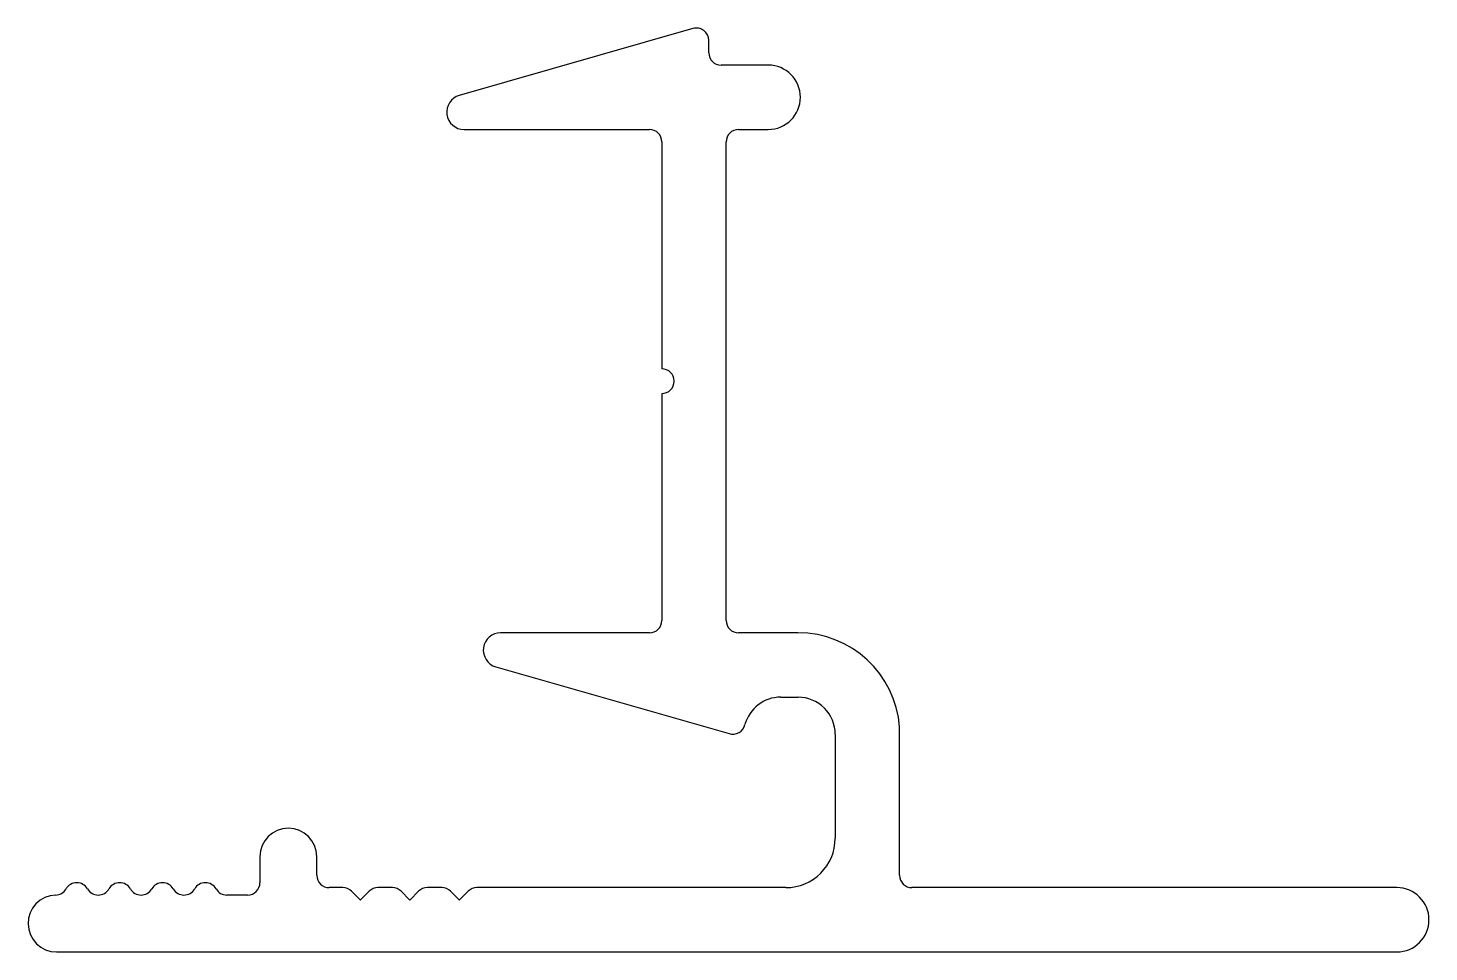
# Model space of a CAD drawing. Extents: x 4.4 to 32.7, y 3.3 to 21.9.
import ezdxf

# ---------------------------------------------------------------- set-up
doc = ezdxf.new("R2010")
doc.units = 0
doc.layers.get('0').update_dxf_attribs({"linetype": 'CONTINUOUS'})

msp = doc.modelspace()

# ---------------------------------------------------------------- linework, layer by layer
for p, q in [((17.807, 21.939), (13.086, 20.586)), ((18.126, 21.449), (18.126, 21.699)), ((19.327, 21.199), (18.376, 21.199)), ((13.182, 19.899), (16.927, 19.899)), ((18.727, 19.899), (19.327, 19.899)), ((17.177, 19.649), (17.177, 15.063)), ((18.477, 9.976), (18.477, 19.649)), ((17.177, 14.563), (17.177, 9.976)), ((16.927, 9.726), (13.921, 9.726)), ((19.928, 9.726), (18.727, 9.726)), ((13.824, 9.04), (18.536, 7.689)), ((19.581, 8.427), (19.931, 8.427)), ((20.681, 7.676), (20.681, 5.577)), ((21.981, 4.827), (21.981, 7.827)), ((9.058, 5.202), (9.058, 4.677)), ((10.208, 4.827), (10.208, 5.202)), ((10.734, 4.577), (10.458, 4.577)), ((11.734, 4.577), (11.441, 4.577)), ((12.734, 4.577), (12.441, 4.577)), ((19.681, 4.577), (13.441, 4.577)), ((32.027, 4.577), (22.231, 4.577)), ((8.808, 4.427), (8.389, 4.427)), ((11.082, 4.332), (10.911, 4.503)), ((11.264, 4.503), (11.093, 4.332)), ((12.082, 4.332), (11.911, 4.503)), ((12.264, 4.503), (12.093, 4.332)), ((13.082, 4.332), (12.911, 4.503)), ((13.264, 4.503), (13.093, 4.332)), ((4.948, 3.277), (32.027, 3.277))]:
    msp.add_line(p, q)
for centre, radius, start, end in [((17.876, 21.699), 0.25, 0, 106), ((18.376, 21.449), 0.25, 180, 270), ((19.327, 20.549), 0.65, 270, 90), ((13.182, 20.249), 0.35, 106, 270), ((16.927, 19.649), 0.25, 0, 90), ((18.727, 19.649), 0.25, 90, 180), ((17.177, 14.813), 0.25, 270, 90), ((16.927, 9.976), 0.25, 270, 0), ((18.727, 9.976), 0.25, 180, 270), ((13.921, 9.376), 0.35, 90, 254), ((19.928, 7.667), 2.06, 4.4565, 90), ((19.581, 7.676), 0.75, 90, 164.7666), ((19.931, 7.676), 0.75, 359.9517, 90), ((18.613, 7.927), 0.25, 251.9999, 347.7533), ((9.633, 5.202), 0.575, 0, 180), ((19.681, 5.577), 1, 270, 0), ((10.458, 4.827), 0.25, 180, 270), ((22.231, 4.827), 0.25, 180, 270), ((4.924, 4.676), 0.25, 271.6161, 330.0433), ((5.358, 4.427), 0.25, 30, 150.0433), ((5.791, 4.677), 0.25, 210, 330), ((6.224, 4.427), 0.25, 30, 150), ((6.657, 4.677), 0.25, 210, 330), ((7.09, 4.427), 0.25, 30, 150), ((7.523, 4.677), 0.25, 210, 330), ((7.956, 4.427), 0.25, 30, 150), ((8.389, 4.677), 0.25, 210, 270), ((8.808, 4.677), 0.25, 270, 0), ((10.734, 4.327), 0.25, 45, 90), ((11.441, 4.327), 0.25, 90, 135), ((11.734, 4.327), 0.25, 45, 90), ((12.441, 4.327), 0.25, 90, 135), ((12.734, 4.327), 0.25, 45, 90), ((13.441, 4.327), 0.25, 90, 135), ((32.027, 3.927), 0.65, 360, 90), ((4.948, 3.852), 0.575, 91.6161, 270), ((11.087, 4.338), 0.008, 225, 315), ((12.087, 4.338), 0.008, 225, 315), ((13.087, 4.338), 0.008, 225, 315), ((32.027, 3.927), 0.65, 270, 0)]:
    msp.add_arc(centre, radius, start, end)

doc.saveas('drawing.dxf')
